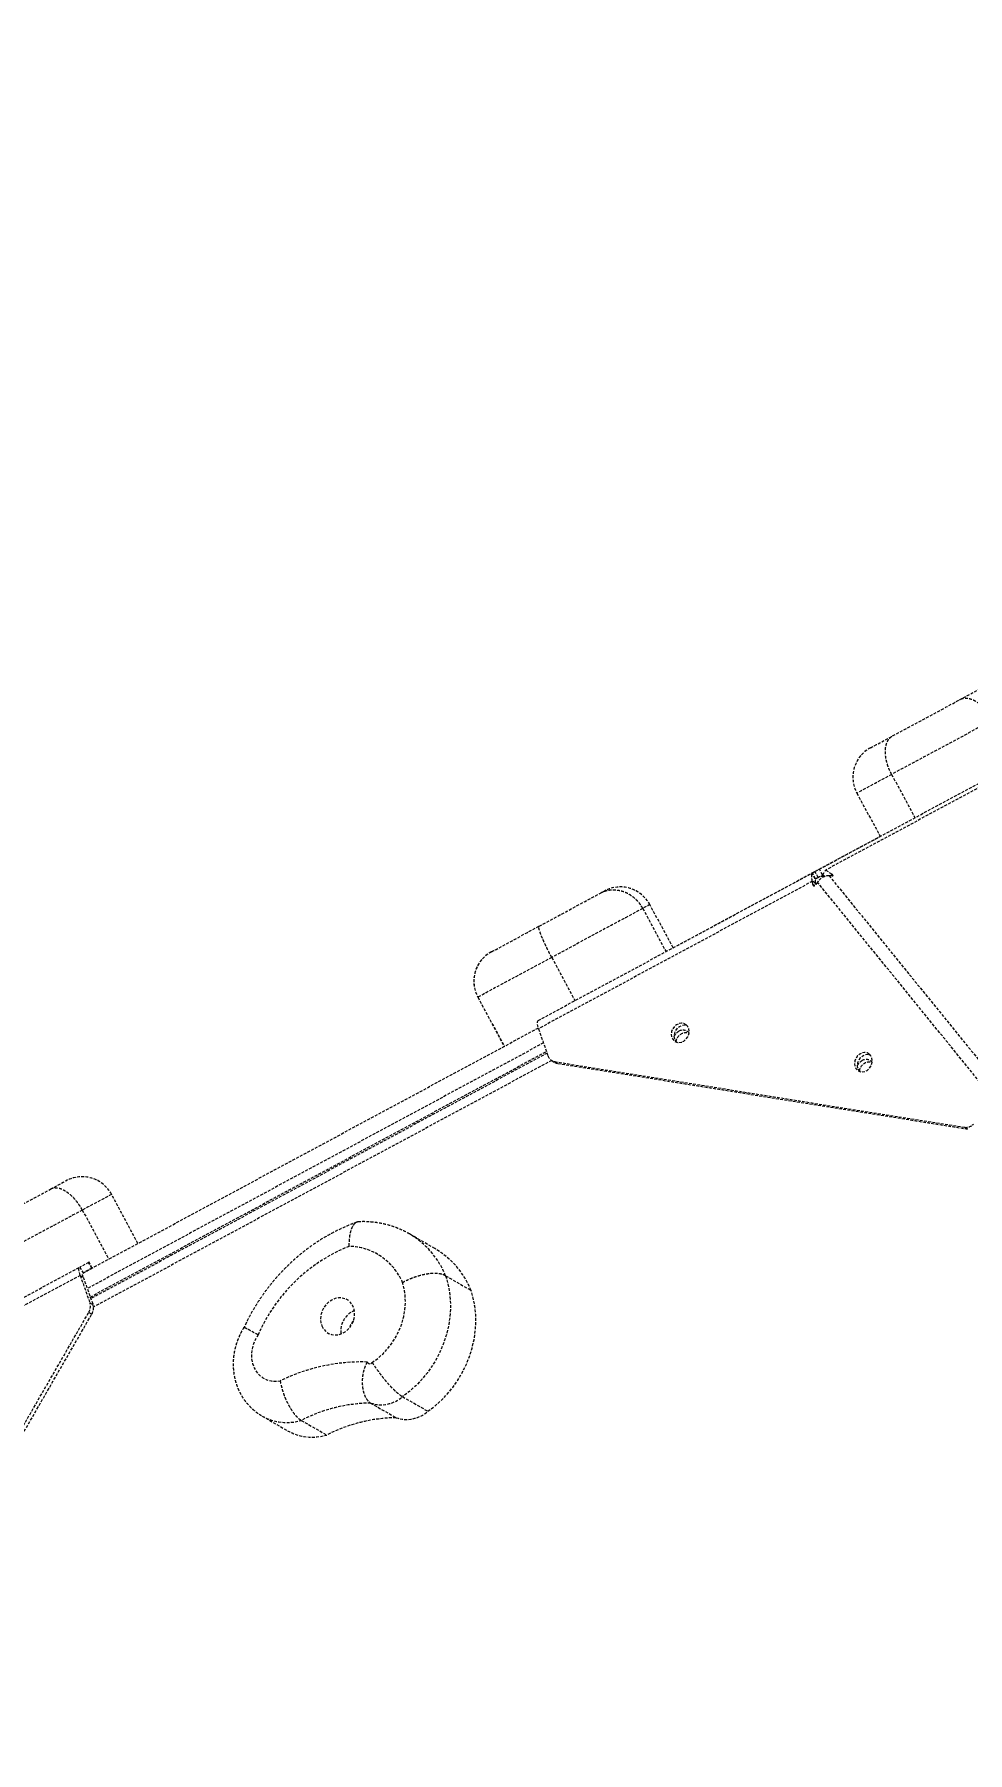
# Model space of a CAD drawing. Header units: millimetres. Extents: x -5934 to 4978, y -3536 to 3518.
# Drawn here: x 854 to 1272, y 686 to 1455 of the extents above; entities that cross this region are included whole.
import ezdxf

# ---------------------------------------------------------------- set-up
doc = ezdxf.new("R2010")
doc.units = ezdxf.units.MM
doc.linetypes.add('HIDDEN', pattern=[1.905, 1.27, -0.635])
for name, color, linetype in [('DIKOM_ОБЪЕКТ', 7, 'Continuous'), ('DIKOM_РАЗМЕР_ЗОНА', 7, 'Continuous'), ('DIKOM_РАЗМЕР_ОБЪЕКТА', 7, 'Continuous')]:
    doc.layers.add(name, color=color, linetype=linetype)
doc.styles.add('style1', font='arialbd.ttf', dxfattribs={"width": 0.8})
doc.dimstyles.new('1-50', dxfattribs={"dimtxt": 300, "dimasz": 200, "dimexe": 100, "dimexo": 0, "dimgap": 100, "dimtad": 1, "dimtxsty": 'style1', "dimcen": 200, "dimclrd": 7, "dimclre": 7, "dimclrt": 7, "dimadec": 1, "dimazin": 2, "dimtfac": 1, "dimtmove": 0, "dimatfit": 2, "dimfxl": 0, "dimlwd": 25, "dimlwe": 18, "dimarcsym": 0})

# ---------------------------------------------------------------- blocks, each defined once
blk = doc.blocks.new('*D1')
at = {"layer": 'Defpoints', "color": 0, "transparency": 16777216}
for p in [(-1315.67, 1399.62), (-2761.53, -516.72), (2199.14, -516.72)]:
    blk.add_point(p, dxfattribs=at)
at = {"layer": 'DIKOM_РАЗМЕР_ОБЪЕКТА', "color": 7, "lineweight": 18, "transparency": 16777216}
for p, q in [((-1315.67, 1399.62), (-2861.53, 1399.62)), ((2199.14, -516.72), (-2861.53, -516.72))]:
    blk.add_line(p, q, dxfattribs=at)
at = {"layer": 'DIKOM_РАЗМЕР_ОБЪЕКТА', "color": 7, "lineweight": 25, "transparency": 16777216}
blk.add_line((-2761.53, 1199.62), (-2761.53, -316.72), dxfattribs=at)
at = {"layer": 'DIKOM_РАЗМЕР_ОБЪЕКТА', "color": 7, "transparency": 16777216}
for points in [[(-2794.86, 1199.62), (-2728.19, 1199.62), (-2761.53, 1399.62)], [(-2794.86, -316.72), (-2728.19, -316.72), (-2761.53, -516.72)]]:
    blk.add_solid(points, dxfattribs=at)
at = {"layer": 'DIKOM_РАЗМЕР_ОБЪЕКТА', "color": 7, "transparency": 16777216, "insert": (-3129.58, 684.6), "char_height": 300, "attachment_point": 5, "rotation": 90, "style": 'style1'}
blk.add_mtext('{\\fArial|b0|i0|c204|p34;\\H1.75x;1950}', dxfattribs=at)
blk = doc.blocks.new('*D2')
at = {"layer": 'Defpoints', "color": 0, "transparency": 16777216}
for p in [(-2311.07, 3518.49), (-5291.95, -2644.37), (2643.33, -2644.37)]:
    blk.add_point(p, dxfattribs=at)
at = {"layer": 'DIKOM_РАЗМЕР_ЗОНА', "color": 7, "lineweight": 18, "transparency": 16777216}
for p, q in [((-2311.07, 3518.49), (-5391.95, 3518.49)), ((2643.33, -2644.37), (-5391.95, -2644.37))]:
    blk.add_line(p, q, dxfattribs=at)
at = {"layer": 'DIKOM_РАЗМЕР_ЗОНА', "color": 7, "lineweight": 25, "transparency": 16777216}
blk.add_line((-5291.95, 3318.49), (-5291.95, -2444.37), dxfattribs=at)
at = {"layer": 'DIKOM_РАЗМЕР_ЗОНА', "color": 7, "transparency": 16777216}
for points in [[(-5325.28, 3318.49), (-5258.61, 3318.49), (-5291.95, 3518.49)], [(-5325.28, -2444.37), (-5258.61, -2444.37), (-5291.95, -2644.37)]]:
    blk.add_solid(points, dxfattribs=at)
at = {"layer": 'DIKOM_РАЗМЕР_ЗОНА', "color": 7, "transparency": 16777216, "insert": (-5660, 631.36), "char_height": 300, "attachment_point": 5, "rotation": 90, "style": 'style1'}
blk.add_mtext('{\\fArial|b0|i0|c204|p34;\\H1.75x;6150}', dxfattribs=at)
blk = doc.blocks.new('*D3')
at = {"layer": 'Defpoints', "color": 0, "transparency": 16777216}
for p in [(-4645.22, 715.38), (4976.69, 143.64), (4976.69, -3436.45)]:
    blk.add_point(p, dxfattribs=at)
at = {"layer": 'DIKOM_РАЗМЕР_ЗОНА', "color": 7, "lineweight": 18, "transparency": 16777216}
for p, q in [((-4645.22, 715.38), (-4645.22, -3536.45)), ((4976.69, 143.64), (4976.69, -3536.45))]:
    blk.add_line(p, q, dxfattribs=at)
at = {"layer": 'DIKOM_РАЗМЕР_ЗОНА', "color": 7, "lineweight": 25, "transparency": 16777216}
blk.add_line((-4445.22, -3436.45), (4776.69, -3436.45), dxfattribs=at)
at = {"layer": 'DIKOM_РАЗМЕР_ЗОНА', "color": 7, "transparency": 16777216}
for points in [[(-4445.22, -3403.11), (-4445.22, -3469.78), (-4645.22, -3436.45)], [(4776.69, -3403.11), (4776.69, -3469.78), (4976.69, -3436.45)]]:
    blk.add_solid(points, dxfattribs=at)
at = {"layer": 'DIKOM_РАЗМЕР_ЗОНА', "color": 7, "transparency": 16777216, "insert": (87.74, -3068.4), "char_height": 300, "attachment_point": 5, "style": 'style1'}
blk.add_mtext('{\\fArial|b0|i0|c204|p34;\\H1.75x;9600}', dxfattribs=at)

msp = doc.modelspace()

# ---------------------------------------------------------------- linework, layer by layer
at = {"layer": 'DIKOM_ОБЪЕКТ', "color": 7, "linetype": 'HIDDEN', "lineweight": 15}
for p, q in [((1205.608, 1081.394), (1281.69, 1122.317)), ((1284.473, 1121.871), (1208.391, 1080.948)), ((1237.953, 1123.782), (1248.381, 1104.401)), ((1222.39, 1115.408), (1232.817, 1096.029)), ((1140.018, 1046.106), (1232.814, 1096.035)), ((1079.555, 1013.575), (1202.3, 1079.614)), ((1202.3, 1079.614), (1202.464, 1079.702)), ((1203.721, 1076.972), (1202.3, 1079.614)), ((1203.886, 1077.06), (1202.464, 1079.702)), ((1203.552, 1080.288), (1205.608, 1081.394)), ((1204.974, 1077.646), (1203.552, 1080.288)), ((1204.974, 1077.646), (1207.029, 1078.752)), ((1207.029, 1078.752), (1205.608, 1081.394)), ((1207.029, 1078.752), (1207.164, 1078.824)), ((1207.114, 1078.738), (1208.391, 1080.948)), ((1207.114, 1078.738), (1208.107, 1078.081)), ((1208.391, 1080.948), (1211.249, 1079.055)), ((1209.957, 1078.388), (1289.987, 979.878)), ((1211.272, 1078.292), (1209.957, 1078.388)), ((1210.827, 1078.324), (1211.249, 1079.055)), ((1202.411, 1075.907), (1079.666, 1009.869)), ((1202.623, 1074.414), (1202.411, 1075.907)), ((1203.777, 1075.119), (1202.411, 1075.907)), ((1203.425, 1073.951), (1202.623, 1074.414)), ((1203.721, 1076.972), (1203.886, 1077.06)), ((1204.672, 1075.545), (1203.733, 1074.236)), ((1203.874, 1074.432), (1203.777, 1075.119)), ((1284.703, 977.035), (1204.672, 1075.545)), ((1126.407, 1063.764), (1136.831, 1044.391)), ((1140.018, 1046.105), (1129.594, 1065.479)), ((1085.62, 1041.819), (1096.044, 1022.446)), ((1052.535, 1024.018), (1052.489, 1023.993)), ((1052.489, 1023.993), (1064.335, 1001.977)), ((1052.532, 1024.016), (1064.378, 1002.001)), ((875.573, 900.414), (1079.563, 1010.171)), ((1079.666, 1009.869), (1083.998, 997.634)), ((1081.924, 1003.492), (877.458, 893.479)), ((878.809, 889.664), (1083.275, 999.677)), ((1083.541, 998.925), (879.075, 888.911)), ((1085.574, 995.624), (880.235, 885.141)), ((1085.686, 995.557), (1087.052, 994.768)), ((1086.946, 995.112), (1270.649, 965.695)), ((1086.946, 995.112), (1088.312, 994.323)), ((1088.312, 994.323), (1272.015, 964.906)), ((1272.015, 964.906), (1270.649, 965.695)), ((900.188, 913.658), (888.342, 935.673)), ((875.249, 928.629), (887.095, 906.613)), ((1033.279, 911.334), (1021.896, 917.906)), ((758.635, 840.9), (874.176, 903.07)), ((878.079, 905.169), (874.176, 903.07)), ((874.176, 903.07), (875.597, 900.429)), ((879.5, 902.527), (875.597, 900.429)), ((879.5, 902.527), (878.079, 905.169)), ((879.716, 902.643), (878.294, 905.285)), ((874.287, 899.364), (758.734, 837.187)), ((874.287, 899.364), (878.619, 887.13)), ((874.287, 899.364), (875.653, 898.575)), ((875.653, 898.575), (879.985, 886.341)), ((1038.079, 899.183), (1049.462, 892.612)), ((878.619, 887.13), (879.985, 886.341)), ((770.71, 696.702), (878.115, 882.75)), ((772.076, 695.914), (879.481, 881.962)), ((879.481, 881.962), (878.115, 882.75)), ((1004.453, 842.184), (1015.835, 835.613)), ((1018.744, 845.048), (1030.126, 838.476)), ((955.824, 836.353), (967.206, 829.781)), ((973.388, 834.418), (984.77, 827.846))]:
    msp.add_line(p, q, dxfattribs=at)
at = {"layer": 'DIKOM_ОБЪЕКТ', "color": 7, "linetype": 'HIDDEN', "lineweight": 15, "flags": 128}
for points in [[(1268.345, 1157.168), (1271.234, 1158.722), (1273.875, 1160.143), (1276.256, 1161.424), (1278.362, 1162.557), (1280.183, 1163.537), (1281.709, 1164.358), (1282.931, 1165.016), (1283.843, 1165.507), (1284.44, 1165.828), (1284.72, 1165.978), (1284.742, 1165.99)], [(1238.399, 1141.055), (1241.127, 1142.523), (1243.994, 1144.066), (1246.972, 1145.668), (1250.03, 1147.313), (1253.138, 1148.986), (1256.266, 1150.669), (1259.381, 1152.345), (1262.453, 1153.997), (1265.451, 1155.611), (1268.345, 1157.168)], [(1283.359, 1148.212), (1279.785, 1146.29), (1276.07, 1144.291), (1272.245, 1142.233), (1268.34, 1140.131), (1264.385, 1138.004), (1260.412, 1135.866), (1256.453, 1133.736), (1252.54, 1131.63), (1248.703, 1129.566), (1244.973, 1127.559), (1241.381, 1125.626), (1237.953, 1123.782)], [(1228.492, 1135.725), (1228.496, 1135.727), (1228.705, 1135.839), (1229.23, 1136.122), (1230.066, 1136.572), (1231.201, 1137.182), (1232.621, 1137.946), (1234.309, 1138.854), (1236.243, 1139.895), (1238.399, 1141.055)], [(1237.953, 1123.782), (1235.263, 1122.335), (1232.782, 1121), (1230.529, 1119.787), (1228.522, 1118.708), (1226.778, 1117.769), (1225.31, 1116.979), (1224.131, 1116.345), (1223.251, 1115.871), (1222.675, 1115.562), (1222.409, 1115.419), (1222.39, 1115.408)], [(1079.997, 1055.827), (1083.124, 1057.509), (1086.24, 1059.186), (1089.315, 1060.84), (1092.316, 1062.455), (1095.215, 1064.015), (1097.982, 1065.504), (1100.591, 1066.907), (1103.013, 1068.211), (1105.227, 1069.402), (1107.209, 1070.468)], [(1107.209, 1070.468), (1108.194, 1070.998), (1108.865, 1071.359), (1109.219, 1071.55), (1109.278, 1071.581)], [(1203.886, 1077.06), (1203.912, 1077.074), (1203.958, 1077.099), (1204.022, 1077.133), (1204.102, 1077.177), (1204.196, 1077.227), (1204.301, 1077.284), (1204.414, 1077.345), (1204.532, 1077.408), (1204.65, 1077.471), (1204.765, 1077.533), (1204.874, 1077.592), (1204.974, 1077.646)], [(1126.407, 1063.764), (1124.088, 1062.517), (1121.491, 1061.12), (1118.636, 1059.583), (1115.547, 1057.921), (1112.247, 1056.145), (1108.762, 1054.271), (1105.122, 1052.312), (1101.354, 1050.285), (1097.489, 1048.205), (1093.558, 1046.09), (1089.591, 1043.955), (1085.62, 1041.819)], [(1129.594, 1065.479), (1129.576, 1065.47), (1129.294, 1065.318), (1128.669, 1064.982), (1127.705, 1064.463), (1126.407, 1063.764)], [(1058.634, 1044.333), (1058.688, 1044.361), (1059.031, 1044.546), (1059.689, 1044.9), (1060.653, 1045.419), (1061.91, 1046.095), (1063.446, 1046.922), (1065.241, 1047.887), (1067.272, 1048.98), (1069.514, 1050.187), (1071.939, 1051.491), (1074.516, 1052.878), (1077.213, 1054.329), (1079.997, 1055.827)], [(1085.62, 1041.819), (1082.209, 1039.983), (1078.869, 1038.187), (1075.63, 1036.444), (1072.516, 1034.768), (1069.553, 1033.174), (1066.764, 1031.674), (1064.173, 1030.279), (1061.8, 1029.003), (1059.664, 1027.853), (1057.783, 1026.841), (1056.172, 1025.974), (1054.843, 1025.259), (1053.808, 1024.703), (1053.075, 1024.308), (1052.649, 1024.079), (1052.532, 1024.016)], [(1058.591, 1044.31), (1058.595, 1044.312), (1058.634, 1044.333)], [(1079.555, 1013.575), (1079.357, 1013.404), (1079.217, 1013.134), (1079.138, 1012.772), (1079.121, 1012.324), (1079.167, 1011.799), (1079.275, 1011.207), (1079.442, 1010.56), (1079.666, 1009.869)], [(1145.824, 1011.637), (1144.864, 1012.152), (1143.769, 1012.329), (1142.629, 1012.155), (1141.535, 1011.643), (1140.577, 1010.835), (1139.831, 1009.797), (1139.36, 1008.611), (1139.199, 1007.376), (1139.363, 1006.189), (1139.839, 1005.149), (1140.587, 1004.338), (1141.547, 1003.823), (1142.642, 1003.646), (1143.783, 1003.82), (1144.876, 1004.332), (1145.834, 1005.14), (1146.58, 1006.179), (1147.052, 1007.364), (1147.212, 1008.6), (1147.048, 1009.786), (1146.573, 1010.827), (1145.824, 1011.637)], [(1141.692, 1003.775), (1141.205, 1004.36), (1140.729, 1005.401), (1140.565, 1006.587), (1140.725, 1007.823), (1141.197, 1009.008), (1141.943, 1010.047), (1142.901, 1010.855), (1143.995, 1011.367), (1145.135, 1011.541), (1146.084, 1011.409)], [(1141.444, 1004.04), (1141.453, 1004.133), (1141.743, 1005.309), (1142.331, 1006.389), (1143.165, 1007.276), (1144.171, 1007.891), (1145.259, 1008.18), (1146.334, 1008.117), (1147.163, 1007.791)], [(1227.916, 998.491), (1226.956, 999.006), (1225.861, 999.184), (1224.721, 999.01), (1223.627, 998.498), (1222.669, 997.69), (1221.924, 996.651), (1221.452, 995.466), (1221.291, 994.23), (1221.456, 993.044), (1221.931, 992.003), (1222.679, 991.193), (1223.64, 990.678), (1224.734, 990.5), (1225.875, 990.675), (1226.968, 991.186), (1227.927, 991.994), (1228.672, 993.033), (1229.144, 994.218), (1229.304, 995.454), (1229.14, 996.64), (1228.665, 997.681), (1227.916, 998.491)], [(1223.779, 990.634), (1223.297, 991.215), (1222.821, 992.255), (1222.657, 993.441), (1222.818, 994.677), (1223.29, 995.862), (1224.035, 996.901), (1224.993, 997.709), (1226.087, 998.221), (1227.227, 998.395), (1228.183, 998.261)], [(1223.537, 990.893), (1223.546, 990.989), (1223.835, 992.165), (1224.423, 993.245), (1225.256, 994.133), (1226.262, 994.749), (1227.35, 995.038), (1228.425, 994.976), (1229.256, 994.649)], [(860.947, 937.967), (862.715, 938.918), (864.291, 939.766), (865.631, 940.487), (866.7, 941.062), (867.466, 941.475), (867.911, 941.714), (868.026, 941.775)], [(811.629, 911.431), (815.933, 913.747), (820.279, 916.085), (824.643, 918.434), (829.002, 920.779), (833.333, 923.109), (837.612, 925.411), (841.816, 927.673), (845.922, 929.883), (849.91, 932.028), (853.757, 934.098), (857.443, 936.081), (860.947, 937.967)], [(888.342, 935.673), (888.293, 935.647), (887.961, 935.469), (887.319, 935.123), (886.375, 934.615), (885.139, 933.95), (883.628, 933.137), (881.861, 932.186), (879.858, 931.109), (877.645, 929.918), (875.249, 928.629)], [(875.249, 928.629), (871.185, 926.442), (866.931, 924.153), (862.506, 921.772), (857.932, 919.311), (853.23, 916.781), (848.421, 914.194), (843.53, 911.562), (838.578, 908.898), (833.59, 906.214), (828.588, 903.523), (823.597, 900.837), (818.64, 898.17), (813.74, 895.534)], [(874.287, 899.364), (874.063, 900.055), (873.896, 900.703), (873.788, 901.295), (873.742, 901.82), (873.759, 902.267), (873.838, 902.629), (873.978, 902.899), (874.176, 903.07)], [(878.875, 902.19), (879.154, 902.341), (879.38, 902.463), (879.55, 902.554), (879.661, 902.614), (879.712, 902.641), (879.702, 902.636), (879.631, 902.598), (879.5, 902.527)], [(875.653, 898.575), (875.541, 898.921), (875.457, 899.245), (875.403, 899.541), (875.38, 899.803), (875.389, 900.027), (875.428, 900.208), (875.498, 900.343), (875.597, 900.429)], [(1005.087, 860.335), (1007.633, 862.169), (1010.012, 864.273), (1012.195, 866.623), (1014.153, 869.187), (1015.863, 871.935), (1017.302, 874.832), (1018.453, 877.841), (1019.302, 880.925), (1019.837, 884.045), (1020.052, 887.161), (1019.945, 890.235), (1019.516, 893.229), (1018.771, 896.104)], [(1038.079, 899.183), (1039.081, 895.722), (1039.776, 892.133), (1040.16, 888.444), (1040.229, 884.686), (1039.982, 880.889), (1039.422, 877.083), (1038.552, 873.3), (1037.381, 869.57), (1035.917, 865.923), (1034.173, 862.388), (1032.162, 858.994), (1029.901, 855.769), (1027.407, 852.738), (1024.702, 849.926), (1021.806, 847.356), (1018.744, 845.048)], [(982.574, 876.706), (983.32, 875.356), (984.326, 874.236), (985.549, 873.392), (986.941, 872.859), (988.443, 872.659), (989.995, 872.799), (991.532, 873.275), (992.993, 874.066), (994.316, 875.139), (995.449, 876.453), (996.344, 877.951), (996.965, 879.574), (997.286, 881.254), (997.295, 882.923), (996.991, 884.512), (996.386, 885.957), (995.505, 887.198), (994.385, 888.185), (993.071, 888.877), (991.617, 889.245), (990.082, 889.276), (988.529, 888.966), (987.023, 888.33), (985.623, 887.393), (984.389, 886.193), (983.37, 884.78), (982.608, 883.212), (982.135, 881.552), (981.969, 879.868), (982.117, 878.231), (982.574, 876.706)], [(1030.126, 838.476), (1033.188, 840.784), (1036.084, 843.354), (1038.79, 846.167), (1041.283, 849.197), (1043.544, 852.423), (1045.555, 855.817), (1047.3, 859.351), (1048.764, 862.999), (1049.935, 866.729), (1050.804, 870.512), (1051.364, 874.317), (1051.611, 878.114), (1051.542, 881.872), (1051.159, 885.561), (1050.463, 889.15), (1049.462, 892.612)], [(954.06, 872.738), (952.845, 870.765), (951.921, 868.645), (951.315, 866.437), (951.042, 864.201), (951.111, 861.998), (951.518, 859.889), (952.254, 857.931), (953.297, 856.178), (954.62, 854.678), (956.186, 853.472), (957.952, 852.593), (959.869, 852.065), (961.887, 851.903), (963.948, 852.111)]]:
    msp.add_lwpolyline(points, dxfattribs=at)
at = {"layer": 'DIKOM_ОБЪЕКТ', "color": 7, "linetype": 'HIDDEN', "lineweight": 15}
for centre, radius, start, end in [((1235.599, 1122.516), 15, 118.282526, 208.282526), ((1206.976, 1073.164), 4.9, 82.342063, 115.465362), ((1116.385, 1058.372), 15, 28.282526, 118.282526), ((1065.699, 1031.1), 15, 118.282526, 208.282526), ((1065.742, 1031.123), 15, 118.282526, 208.282526), ((1145.068, 1004.253), 5.098, 118.925496, 152.037619), ((1144.436, 1005.688), 3.539, 39.55015, 121.208709), ((1087.559, 998.811), 3.75, 198.297886, 260.602958), ((1088.885, 997.951), 3.673, 240.060404, 261.030756), ((1227.162, 991.111), 5.099, 118.925986, 152.060604), ((1226.53, 992.546), 3.539, 39.530292, 121.208173), ((1271.228, 970.349), 4.69, 262.91138, 316.310554), ((875.133, 928.566), 15, 28.282526, 118.282526), ((1002.3, 884.613), 38.632, 22.157404, 59.504717), ((1023.073, 842.573), 75.318, 112.082488, 156.390011), ((994.333, 885.877), 26.492, 22.709149, 89.08224), ((1013.931, 878.256), 38.321, 22.000491, 59.675903), ((913.39, 839.719), 74.368, 118.159259, 118.347776), ((873.561, 885.493), 5.316, 328.939222, 17.930531), ((874.927, 884.704), 5.316, 328.939222, 17.930531), ((1000.773, 874.559), 9.684, 111.574504, 188.425496), ((999.864, 875.083), 4.877, 130.303527, 169.696473), ((1000.457, 777.663), 82.918, 88.239522, 116.123356), ((1004.093, 860.909), 1.148, 198.62537, 330.014362), ((1005.625, 771.485), 70.709, 90.950414, 117.123759), ((1009.152, 855.827), 14.429, 250.993948, 311.664868), ((966.872, 855.962), 22.508, 240.79939, 286.827857), ((1017.008, 764.912), 70.71, 90.950551, 117.123548), ((1020.534, 849.255), 14.429, 250.993855, 311.664961), ((978.286, 849.665), 22.762, 240.871555, 286.552131)]:
    msp.add_arc(centre, radius, start, end, dxfattribs=at)
for centre, major_axis, ratio, start_param, end_param in [((1203.137, 1080.064), (0.679, 0.365), 0.0000754, 3.2770343, 5.3714292), ((1210.834, 1078.832), (0.836, -0.405), 0.4311338, 5.4573907, 7.5517858), ((1203.295, 1074.776), (0.313, 0.881), 0.6884734, 2.2207056, 4.3151007)]:
    msp.add_ellipse(centre, major_axis=major_axis, ratio=ratio, start_param=start_param, end_param=end_param, dxfattribs=at)
for points, knots in [([(1283.359, 1148.212), (1282.947, 1148.927), (1282.112, 1150.378), (1280.62, 1152.334), (1278.988, 1154.078), (1277.269, 1155.524), (1275.485, 1156.659), (1273.714, 1157.434), (1271.975, 1157.839), (1270.135, 1157.858), (1268.962, 1157.499), (1268.352, 1157.171), (1268.345, 1157.168)], [0, 0, 0, 0, 0.1043108, 0.2116559, 0.3159645, 0.4232782, 0.5279859, 0.6356762, 0.7413924, 0.8501003, 0.9982845, 1, 1, 1, 1]), ([(1237.953, 1123.782), (1237.58, 1124.525), (1236.822, 1126.031), (1235.991, 1128.363), (1235.408, 1130.693), (1235.12, 1132.923), (1235.123, 1135.028), (1235.42, 1136.912), (1236.008, 1138.555), (1236.943, 1140.013), (1237.828, 1140.745), (1238.385, 1141.048), (1238.399, 1141.055)], [0, 0, 0, 0, 0.1057736, 0.2146147, 0.3203889, 0.4292275, 0.5350217, 0.6438802, 0.7497287, 0.8586438, 0.9966443, 1, 1, 1, 1]), ([(1202.411, 1075.907), (1202.323, 1076.446), (1202.162, 1077.433), (1202.114, 1078.556), (1202.114, 1079.351), (1202.235, 1079.522), (1202.3, 1079.614)], [0, 0, 0, 0, 0.2731945, 0.5000153, 0.7304031, 1, 1, 1, 1]), ([(1209.957, 1078.388), (1209.453, 1078.362), (1208.532, 1078.314), (1207.109, 1077.747), (1205.796, 1076.849), (1205.066, 1076.002), (1204.672, 1075.545)], [0, 0, 0, 0, 0.2731862, 0.5000144, 0.7304013, 1, 1, 1, 1]), ([(1126.407, 1063.764), (1125.984, 1064.474), (1125.127, 1065.913), (1123.458, 1067.772), (1121.544, 1069.365), (1119.442, 1070.605), (1117.182, 1071.483), (1114.857, 1071.961), (1112.494, 1072.03), (1109.9, 1071.643), (1108.158, 1070.978), (1107.219, 1070.474), (1107.209, 1070.468)], [0, 0, 0, 0, 0.1043118, 0.2116556, 0.3159651, 0.4232788, 0.5279855, 0.6356766, 0.7413935, 0.8501014, 0.9982854, 1, 1, 1, 1]), ([(1203.777, 1075.119), (1203.768, 1075.406), (1203.753, 1075.928), (1203.768, 1076.519), (1203.732, 1076.899), (1203.725, 1076.946), (1203.721, 1076.972)], [0, 0, 0, 0, 0.27545686, 0.49991737, 0.72777683, 1, 1, 1, 1]), ([(1085.62, 1041.819), (1085.231, 1042.553), (1084.44, 1044.042), (1083.345, 1046.231), (1082.344, 1048.336), (1081.487, 1050.26), (1080.782, 1051.984), (1080.262, 1053.429), (1079.932, 1054.578), (1079.796, 1055.46), (1079.885, 1055.765), (1079.994, 1055.825), (1079.997, 1055.827)], [0, 0, 0, 0, 0.105772, 0.2146139, 0.3203877, 0.4292261, 0.5350199, 0.6438792, 0.7497285, 0.8586436, 0.9966453, 1, 1, 1, 1]), ([(875.249, 928.629), (874.837, 929.349), (874, 930.81), (872.526, 932.79), (870.926, 934.567), (869.254, 936.049), (867.534, 937.225), (865.844, 938.041), (864.206, 938.489), (862.528, 938.557), (861.482, 938.254), (860.955, 937.971), (860.947, 937.967)], [0, 0, 0, 0, 0.1053866, 0.21383, 0.319215, 0.4276504, 0.5331367, 0.6416653, 0.7474233, 0.8562229, 0.9978493, 1, 1, 1, 1]), ([(998.422, 923.23), (997.734, 922.986), (995.525, 922.2), (991.85, 920.648), (987.437, 918.49), (983.13, 916.05), (978.941, 913.345), (974.889, 910.383), (970.988, 907.176), (967.253, 903.737), (963.7, 900.079), (960.342, 896.217), (957.192, 892.164), (954.26, 887.937), (951.57, 883.548), (949.4, 879.61), (948.231, 877.093), (947.784, 876.132)], [0, 0, 0, 0, 0.03188632, 0.10249913, 0.17318861, 0.24400034, 0.31491895, 0.3859289, 0.45701555, 0.5281657, 0.5993683, 0.67061434, 0.74189591, 0.81320655, 0.88454115, 0.95589552, 1, 1, 1, 1]), ([(999.21, 923.345), (999.103, 923.354), (998.638, 923.391), (997.878, 923.035), (996.973, 922.285), (996.194, 921.11), (995.568, 919.6), (995.103, 917.756), (994.78, 915.391), (994.727, 913.504), (994.757, 912.378), (994.758, 912.365)], [0, 0, 0, 0, 0.0378861, 0.16518809, 0.29615741, 0.42394632, 0.55537124, 0.68439023, 0.81705891, 0.99790679, 1, 1, 1, 1]), ([(1021.902, 917.894), (1021.85, 917.927), (1020.789, 918.6), (1018.569, 919.662), (1015.258, 921.043), (1011.818, 922.099), (1008.292, 922.866), (1004.694, 923.32), (1001.656, 923.465), (999.823, 923.402), (999.209, 923.381)], [0, 0, 0, 0, 0.0078033, 0.1601549, 0.3123681, 0.4645893, 0.6169827, 0.7697008, 0.9228742, 1, 1, 1, 1]), ([(1038.079, 899.183), (1037.668, 899.383), (1036.832, 899.788), (1035.175, 900.125), (1033.255, 900.253), (1031.131, 900.147), (1028.831, 899.814), (1026.46, 899.267), (1024.043, 898.513), (1021.457, 897.496), (1019.716, 896.634), (1018.793, 896.117), (1018.771, 896.104)], [0, 0, 0, 0, 0.1057754, 0.2146146, 0.3203882, 0.4292272, 0.5350229, 0.6438802, 0.7497285, 0.8586432, 0.9966439, 1, 1, 1, 1]), ([(947.762, 876.151), (947.753, 876.138), (947.166, 875.281), (946.18, 873.458), (944.905, 870.655), (943.932, 867.727), (943.25, 864.723), (942.877, 861.673), (942.819, 858.615), (943.08, 855.585), (943.656, 852.622), (944.54, 849.763), (945.722, 847.044), (947.183, 844.497), (948.903, 842.153), (950.855, 840.03), (953.03, 838.18), (954.73, 836.945), (955.743, 836.42), (955.917, 836.33)], [0, 0, 0, 0, 0.0009784, 0.0674713, 0.1341387, 0.2009449, 0.2678372, 0.334748, 0.4015926, 0.4682733, 0.5346857, 0.6007306, 0.6663285, 0.7314248, 0.7960006, 0.8600697, 0.9236784, 0.986896, 1, 1, 1, 1]), ([(947.798, 876.126), (947.805, 876.131), (947.82, 876.144), (948.276, 875.923), (949.082, 875.506), (950.241, 874.882), (951.843, 874), (953.214, 873.224), (954.047, 872.745), (954.06, 872.738)], [0, 0, 0, 0, 0.1176299, 0.2802489, 0.447568, 0.6106111, 0.7783419, 0.9966862, 1, 1, 1, 1]), ([(1003.005, 860.542), (1002.999, 860.535), (1002.614, 860.013), (1002.008, 858.83), (1001.317, 856.81), (1000.852, 854.527), (1000.659, 852.118), (1000.743, 849.801), (1001.076, 847.691), (1001.642, 845.801), (1002.404, 844.233), (1003.341, 842.963), (1004.079, 842.446), (1004.453, 842.184)], [0, 0, 0, 0, 0.0010789, 0.0812554, 0.164375, 0.2682234, 0.3751115, 0.4780721, 0.5839559, 0.6864854, 0.7919613, 0.8944896, 1, 1, 1, 1]), ([(1005.087, 860.335), (1005.094, 860.326), (1005.682, 859.543), (1006.698, 858.021), (1008.304, 855.787), (1009.833, 853.776), (1011.433, 851.819), (1013.032, 850.009), (1014.62, 848.364), (1016.119, 846.97), (1017.532, 845.812), (1018.336, 845.305), (1018.744, 845.048)], [0, 0, 0, 0, 0.0016806, 0.1432323, 0.2488647, 0.3575574, 0.4631178, 0.5717346, 0.677273, 0.7858667, 0.8914049, 1, 1, 1, 1]), ([(963.948, 852.111), (963.95, 852.096), (964.119, 851.045), (964.532, 849.168), (965.369, 846.482), (966.285, 844.128), (967.346, 841.872), (968.497, 839.817), (969.724, 837.976), (970.964, 836.443), (972.211, 835.197), (972.992, 834.68), (973.388, 834.418)], [0, 0, 0, 0, 0.0020419, 0.145145, 0.2509359, 0.359756, 0.4650827, 0.573433, 0.6785527, 0.7867073, 0.8918256, 1, 1, 1, 1])]:
    msp.add_open_spline(points, degree=3, knots=knots, dxfattribs=at)

# ---------------------------------------------------------------- dimensions: what is measured, and where the dimension line sits
at = {"layer": 'DIKOM_РАЗМЕР_ЗОНА'}
dim = msp.add_linear_dim(base=(-5291.948, -2644.366), p1=(-2311.073, 3518.487), p2=(2643.327, -2644.366), angle=90, text='{\\fArial|b0|i0|c204|p34;\\H1.75x;6150}', dimstyle='1-50', dxfattribs=at)
dim.commit()
dim.dimension.update_dxf_attribs({"geometry": '*D2', "text_midpoint": (-5291.948, 631.362), "dimtype": 160})
dim = msp.add_linear_dim(base=(4976.687, -3436.446), p1=(-4645.215, 715.379), p2=(4976.687, 143.643), text='{\\fArial|b0|i0|c204|p34;\\H1.75x;9600}', dimstyle='1-50', dxfattribs=at)
dim.commit()
dim.dimension.update_dxf_attribs({"geometry": '*D3', "text_midpoint": (87.741, -3436.446), "dimtype": 160})
at = {"layer": 'DIKOM_РАЗМЕР_ОБЪЕКТА'}
dim = msp.add_linear_dim(base=(-2761.526, -516.724), p1=(-1315.667, 1399.616), p2=(2199.135, -516.724), angle=90, text='{\\fArial|b0|i0|c204|p34;\\H1.75x;1950}', dimstyle='1-50', dxfattribs=at)
dim.commit()
dim.dimension.update_dxf_attribs({"geometry": '*D1', "text_midpoint": (-2761.526, 684.6), "dimtype": 160})

doc.saveas('drawing.dxf')
